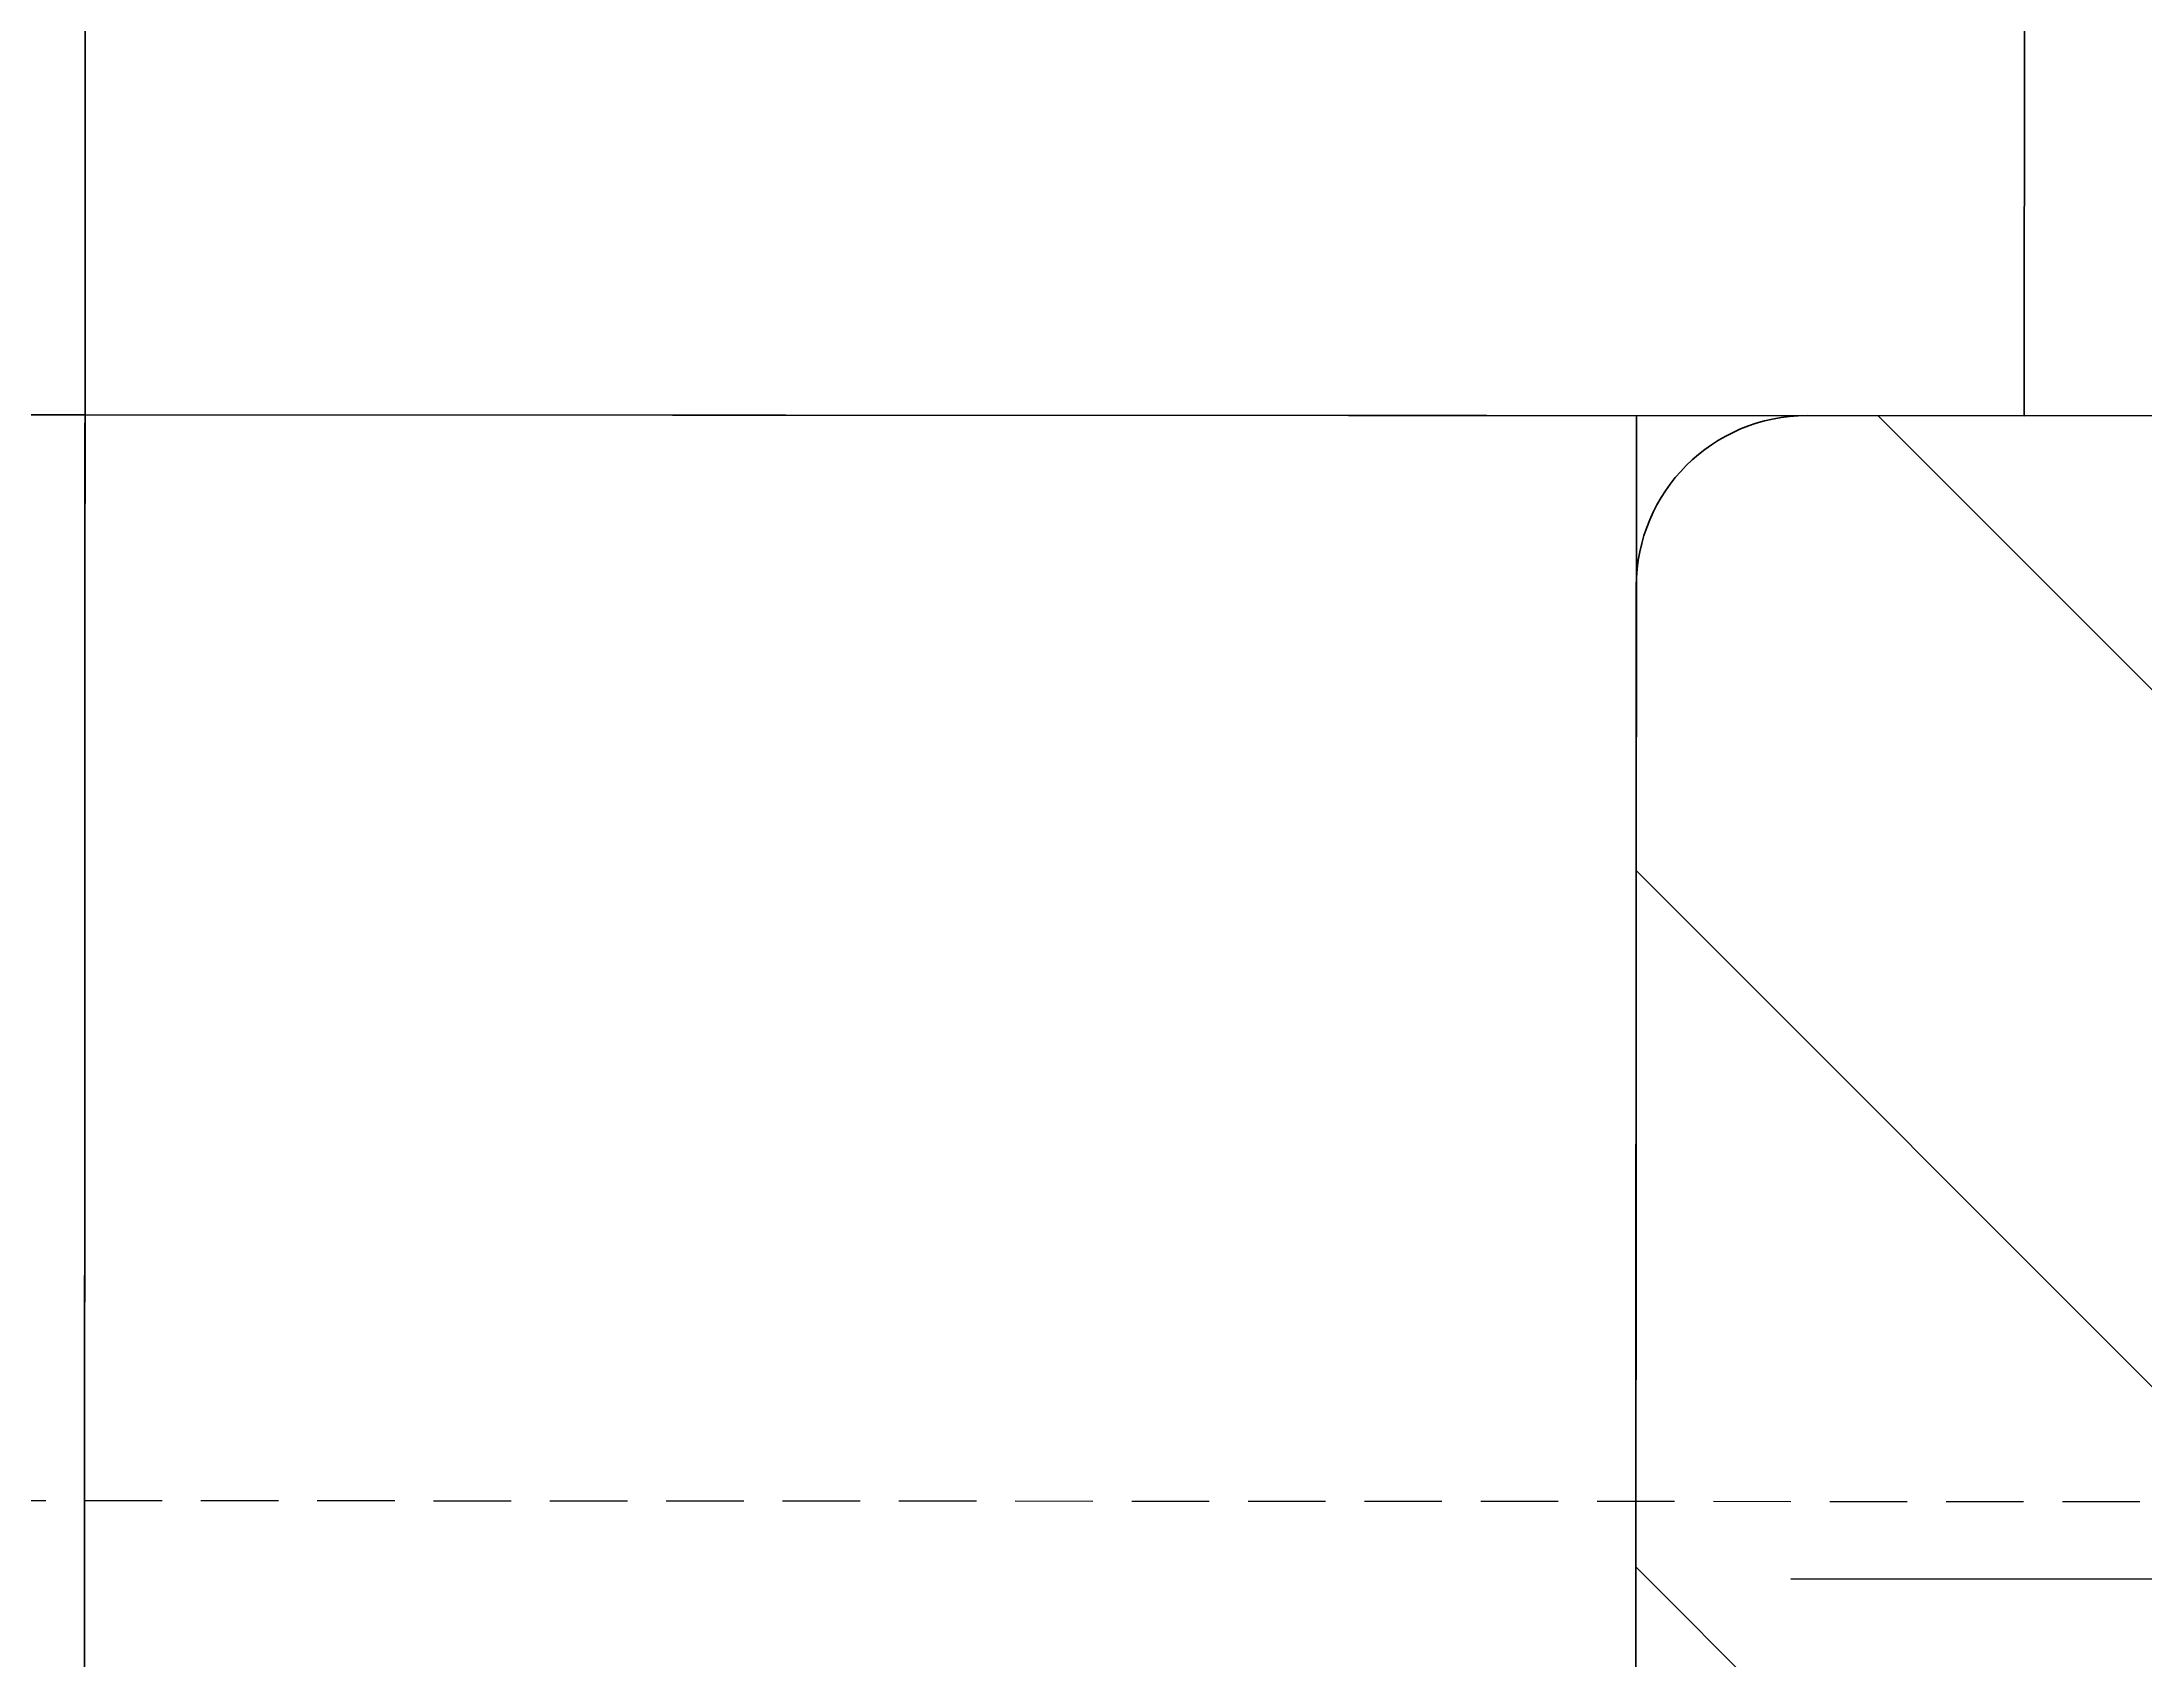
# Model space of a CAD drawing. Header units: millimetres. Extents: x 845401 to 948039, y 511594 to 550263.
# Drawn here: x 903196.91 to 903210.45, y 536051.45 to 536061.85 of the extents above; entities that cross this region are included whole.
import ezdxf

# ---------------------------------------------------------------- set-up
doc = ezdxf.new("R2010")
doc.units = ezdxf.units.MM
doc.linetypes.add('CENTER', pattern=[0])
doc.linetypes.add('DASHED', pattern=[0.75, 0.5, -0.25])
for name, color, linetype in [('00', 7, 'Continuous'), ('1轮廓实线层', 7, 'Continuous'), ('3中心线层', 1, 'CENTER'), ('4虚线层', 6, 'DASHED'), ('5剖面线层', 2, 'Continuous')]:
    doc.layers.add(name, color=color, linetype=linetype)
doc.layers.add('A-剖-0.10mm.......SECT-L01', color=255, linetype='Continuous', lineweight=18)
doc.styles.add('PC_TEXTSTYLE', font='isocp.shx', dxfattribs={"width": 0.8, "bigfont": 'hzfs.shx'})

# ---------------------------------------------------------------- blocks, each defined once
blk = doc.blocks.new('6304')
at = {"layer": '5剖面线层', "extrusion": (0, 1.224606353822377e-16, -1)}
h = blk.add_hatch(dxfattribs=at)
h.set_pattern_fill('ANSI31', color=256, angle=180, style=0)
h.set_pattern_definition([(225, (-1622.417437906445, 1392.47649229401), (2.245064030267288, -2.245064030267288), [])])
edge = h.paths.add_edge_path()
edge.add_line((-1622.417437906445, 1376.47649229401), (-1626.453336291308, 1376.47649229401))
edge.add_arc((-1629.917437906445, 1374.47649229401), 3.999999999999996, 30.00000000000054, 150.0000000000008)
edge.add_line((-1633.381539521583, 1376.47649229401), (-1637.417437906445, 1376.47649229401))
edge.add_line((-1637.417437906445, 1376.47649229401), (-1637.417437906445, 1381.37649229401))
edge.add_arc((-1636.317437906445, 1381.37649229401), 1.1, 90, 180, ccw=False)
edge.add_line((-1636.317437906445, 1382.47649229401), (-1623.517437906445, 1382.47649229401))
edge.add_arc((-1623.517437906445, 1381.37649229401), 1.1, 360, 90, ccw=False)
edge.add_line((-1622.417437906445, 1381.37649229401), (-1622.417437906445, 1376.47649229401))
at = {"layer": '1轮廓实线层'}
blk.add_line((1622.417437906445, 1392.47649229401), (1622.417437906445, 1417.37649229401), dxfattribs=at)
at = {"layer": '1轮廓实线层', "extrusion": (0, 1.224606353822377e-16, -1)}
for p, q in [((1622.417437906445, 1392.47649229401), (1622.417437906445, 1367.57649229401)), ((1623.517437906445, 1382.47649229401), (1636.317437906445, 1382.47649229401))]:
    blk.add_line(p, q, dxfattribs=at)
blk.add_arc((-1623.517437906445, 1381.37649229401), 1.1, 0, 90, dxfattribs=at)
at = {"layer": '3中心线层'}
blk.add_line((1620.417437906445, 1392.47649229401), (1639.417437906445, 1392.47649229401), dxfattribs=at)
at = {"layer": '3中心线层', "extrusion": (0, 1.224606353822377e-16, -1)}
blk.add_line((1629.917437906445, 1381.47649229401), (1629.917437906445, 1367.47649229401), dxfattribs=at)
at = {"style": 'PC_TEXTSTYLE'}
blk.add_text('TH_SUPERPART', height=1e-29, dxfattribs=at).set_placement((1622.417437906445, 1392.47649229401))
blk = doc.blocks.new('*U100479')
at = {"color": 7, "linetype": 'Continuous', "lineweight": 25}
for p, q in [((-1963.191658920889, 1615.020036706926), (-1963.191658920889, 449.0200367069269)), ((-1926.691658920889, 449.0200367069265), (-1974.691658920889, 449.0200367069265)), ((-1938.191658920889, 449.0200367069269), (-1963.191658920889, 449.0200367069269)), ((-1960.691658920889, 449.0200367069269), (-1960.691658920889, 434.0200367069269))]:
    blk.add_line(p, q, dxfattribs=at)
at = {"layer": '3中心线层'}
blk.add_line((-1950.691658920889, 1647.020036706926), (-1950.691658920889, 417.0200367069265), dxfattribs=at)
at = {"layer": '4虚线层', "linetype": 'DASHED', "lineweight": 18}
blk.add_line((-1889.941660694127, 442.020036706926), (-2854.137971168266, 442.0200367251075), dxfattribs=at)
at = {"rotation": 270}
blk.add_blockref('6304', (-3343.168151214899, 2071.437474613372), dxfattribs=at)
blk = doc.blocks.new('C线')
at = {"xscale": -1, "rotation": 359.9712527628268}
blk.add_blockref('*U100479', (983116.0992206694, 474449.1940174471, -3.591546536844088), dxfattribs=at)
blk = doc.blocks.new('BC线平台')
at = {"layer": 'A-剖-0.10mm.......SECT-L01'}
h = blk.add_hatch(dxfattribs=at)
h.set_pattern_fill('CROSS', color=2, scale=50)
h.set_pattern_definition([(0, (691447.8688909085, 341554.8450790223), (317.5, 317.5), [158.75, -476.25]), (90, (691527.2438909085, 341475.4700790223), (-317.5, 317.5), [158.75, -476.25])])
h.paths.add_polyline_path([(772874.4622167731, 370095.4212002061), (786169.7200223003, 370095.4212002061), (786169.7200223003, 367097.0419248978), (772874.4622167731, 367097.0419248978)])

msp = doc.modelspace()

# ---------------------------------------------------------------- block references
at = {"layer": '00'}
for name, p in [('BC线平台', (120688.3449249256, 168041.3077371365, -0.9755150259396466)), ('C线', (-81869.82948779198, 61162.216735519))]:
    msp.add_blockref(name, p, dxfattribs=at)

doc.saveas('drawing.dxf')
